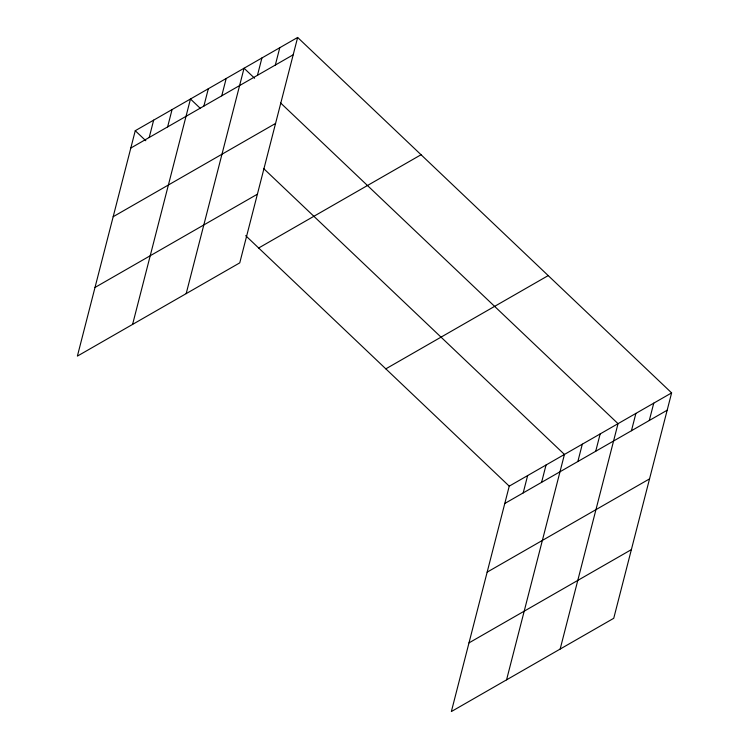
<?xml version="1.0" encoding="UTF-8"?>
<svg xmlns="http://www.w3.org/2000/svg" width="749" height="749" viewBox="0 0 749 749"><rect width="100%" height="100%" fill="white"/><g stroke="black" fill="none" stroke-linecap="round" stroke-linejoin="round"><path stroke-width="1.12" d="M297.643 37.45L135.26 130.71L77.381 356.112L239.764 262.852L297.643 37.45L671.619 392.888L613.74 618.29L451.357 711.55L509.236 486.148L671.619 392.888M149.21 137.479L153.657 120.14M167.617 126.909L172.064 109.569M132.592 324.401L190.471 98.999L200.208 108.268M203.878 106.077L208.325 88.747M221.741 95.825L226.189 78.486M186.183 293.627L244.052 68.225L254.604 78.261M257.469 75.303L261.916 57.963M275.323 65.041L279.78 47.711M523.186 492.917L527.633 475.578M541.593 482.347L546.04 465.007M506.567 679.839L564.446 454.437L263.536 168.45M577.854 461.515L582.31 444.185M595.717 451.263L600.164 433.924M560.158 649.065L618.028 423.662L280.594 102.95M631.444 430.741L635.892 413.401M649.299 420.479L653.755 403.149M130.803 148.049L293.187 54.789M113.174 216.714L275.557 123.445M95.011 287.457L257.394 194.188M258.667 248.003L421.05 154.743M385.819 368.854L548.202 275.595M504.779 503.487L667.162 410.227M487.15 572.142L649.533 478.883M468.986 642.885L631.37 549.626M135.26 130.71L145.812 140.746M245.681 235.663L509.236 486.148"/></g></svg>
